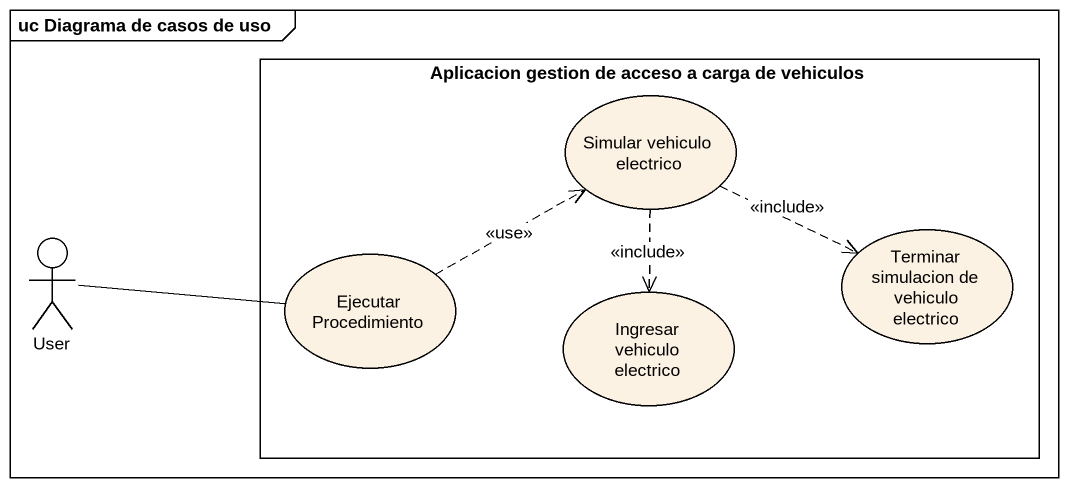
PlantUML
@startuml
mainframe uc Diagrama de casos de uso
rectangle "Aplicacion gestion de acceso a carga de vehiculos" as Aplicacion_gestion_de {
  usecase "Simular vehiculo electrico" as Simular_vehiculo_electrico
  usecase "Ejecutar Procedimiento" as Ejecutar_Procedimiento
  usecase "Terminar simulacion de vehiculo electrico" as Terminar_simulacion_de
  usecase "Ingresar vehiculo electrico" as Ingresar_vehiculo_electrico
}
actor User
Simular_vehiculo_electrico .right.> Terminar_simulacion_de : <<include>>
Simular_vehiculo_electrico ..> Ingresar_vehiculo_electrico : <<include>>
User -right- Ejecutar_Procedimiento
Ejecutar_Procedimiento .right.> Simular_vehiculo_electrico : <<use>>
@enduml
